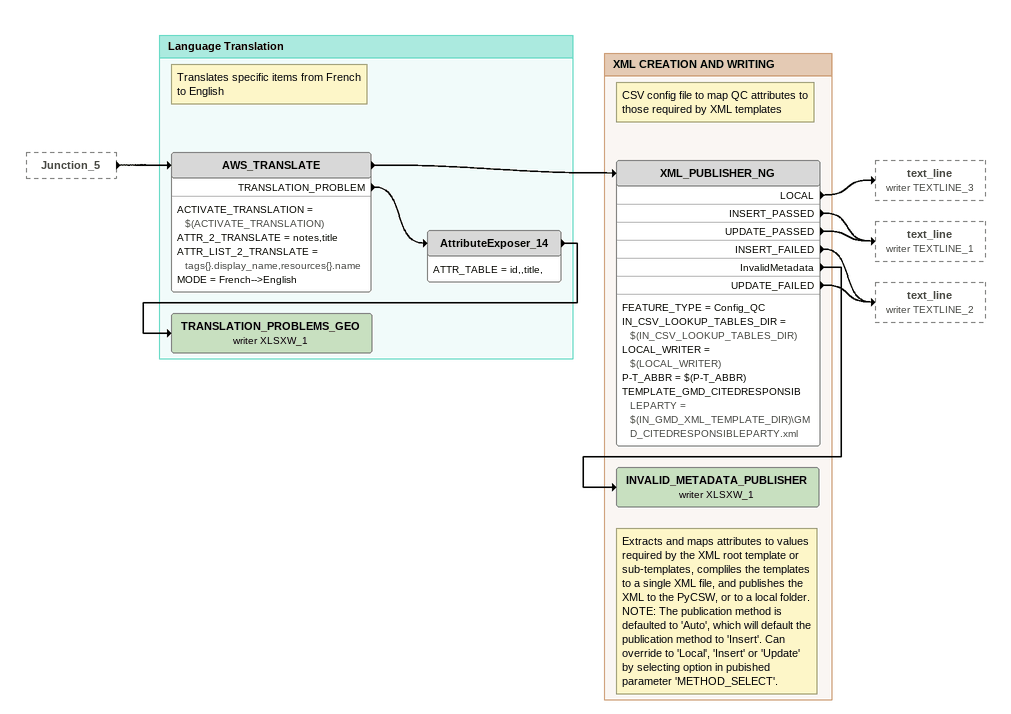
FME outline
Junction_5 [outside]
    -> AWS_TRANSLATE

Bookmark: Language Translation
Note: Translates specific items from French to English
AWS_TRANSLATE
    ACTIVATE_TRANSLATION = $(ACTIVATE_TRANSLATION)
    ATTR_2_TRANSLATE = notes,title
    ATTR_LIST_2_TRANSLATE = tags{}.display_name,resources{}.name
    MODE = French-->English
    -> XML_PUBLISHER_NG
    TRANSLATION_PROBLEM -> AttributeExposer_14
AttributeExposer_14
    ATTR_TABLE = id,,title,
    -> TRANSLATION_PROBLEMS_GEO (writer XLSXW_1)
TRANSLATION_PROBLEMS_GEO (writer XLSXW_1)

Bookmark: XML CREATION AND WRITING
Note: CSV config file to map QC attributes to those required by XML templates
XML_PUBLISHER_NG
    FEATURE_TYPE = Config_QC
    IN_CSV_LOOKUP_TABLES_DIR = $(IN_CSV_LOOKUP_TABLES_DIR)
    LOCAL_WRITER = $(LOCAL_WRITER)
    P-T_ABBR = $(P-T_ABBR)
    TEMPLATE_GMD_CITEDRESPONSIBLEPARTY = $(IN_GMD_XML_TEMPLATE_DIR)\GMD_CITEDRESPONSIBLEPARTY.xml
    LOCAL -> text_line (writer TEXTLINE_3)
    INSERT_PASSED -> text_line (writer TEXTLINE_1)
    UPDATE_PASSED -> text_line (writer TEXTLINE_1)
    INSERT_FAILED -> text_line (writer TEXTLINE_2)
    InvalidMetadata -> INVALID_METADATA_PUBLISHER (writer XLSXW_1)
    UPDATE_FAILED -> text_line (writer TEXTLINE_2)
Note: Extracts and maps attributes to values required by the XML root template or sub-templates, compliles the templates to a single XML file, and publishes the XML to the PyCSW, or to a local folder. / NOTE: The publication method is defaulted to 'Auto', which will default the publication method to 'Insert'. Can override to 'Local', 'Insert' or 'Update' by selecting option in pubished parameter 'METHOD_SELECT'.
INVALID_METADATA_PUBLISHER (writer XLSXW_1)
